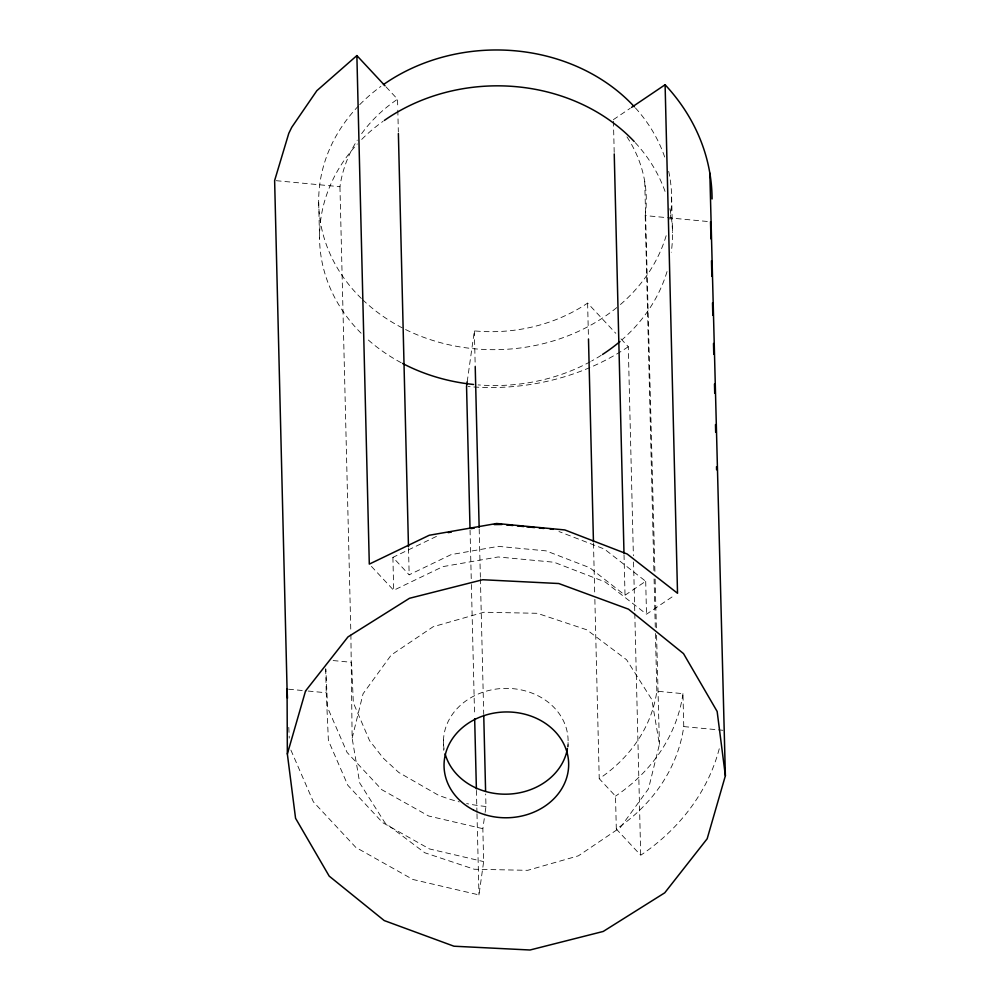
<?xml version="1.0" encoding="UTF-8"?>
<svg xmlns="http://www.w3.org/2000/svg" width="1000" height="1000" viewBox="0 0 1000 1000"><rect width="100%" height="100%" fill="white"/><g stroke="black" fill="none" stroke-linecap="round" stroke-linejoin="round"><path stroke-width="0.75" stroke-dasharray="5 3.75" d="M467.188 381.85L474.35 330.887A153.725 130.512 -1.4 0 0 587.612 303.1L615.775 333.3M290.9 750.1L313.387 801.875L355.838 847.412L412.9 879.475L478.975 894.912L483.65 861.6L482.85 828.675L484.938 813.875M485.138 812.4L485.975 806.475L485.662 794M352.137 738.2L363.062 693.763L391.213 655.037L433.162 626.737L483.888 612.238L537.25 613.3L586.812 629.812L626.6 659.762L651.812 699.538L659.425 744.362L648.487 788.8L620.35 827.513L578.387 855.825L527.675 870.325L474.312 869.25L424.75 852.75L384.963 822.8L359.738 783.012L352.137 738.2L350.887 634.237M613.4 119.637L630.2 108.3M436.45 536.4L392.9 557.362L409.162 574.812L451.15 554.6L498.338 546.362L546.087 550.875L589.738 567.712L625.025 595.225L645.7 581.275L604.388 549.05L558.938 531.525M371.425 566.388L393.7 590.288L442.875 566.625L498.137 556.962L554.062 562.25L605.188 581.975L646.513 614.2L674.938 595.013M276.188 180.688L339.95 186.713A153.725 130.512 -1.4 0 1 357.275 140.15M626.962 136.862A153.725 130.512 -1.4 0 1 645.212 215.6L708.975 221.625M333.125 660.562L351.575 662.312L353.325 702.75L369.588 740.688L383.387 758.275L398.8 772.475L438.15 795.062A153.725 130.512 -1.4 0 0 459.325 801.888M616.312 829.062L615.513 796.137L599.237 778.688A153.725 130.512 -1.4 0 0 656.838 691.188L682.962 693.662L683.763 726.587A180.05 152.85 -1.4 0 1 616.312 829.062L640.713 855.238A219.513 186.363 -1.4 0 0 720.113 745.312M288.562 689.2L306.65 690.913M308.163 691.05L326.25 692.763L328.4 740.537L347.837 785.3L382.663 822.65L429.462 848.938L483.65 861.6M683.763 726.587L716.925 729.725M718.438 729.862L722.95 730.288M482.85 828.675L428.663 816.012L381.863 789.725L347.038 752.375L327.6 707.613L325.863 669.087M386.075 86.912L397.537 99.213L397.775 108.575M620.988 338.888L628.288 346.725L633.387 555.737M288.788 727.375L289.262 738.112M644.725 181.525L654.95 572.863M655.113 579.1L656.413 628.987M656.575 635.225L659.425 744.362M671.625 196.825L672.5 232.688M645.212 215.6L653.938 572.675M654.087 578.913L655.275 627.25M655.425 633.488L656.838 691.188M645.7 581.275L646.513 614.2M633.55 561.987L634.763 611.9M634.8 613.462L640.713 855.238M613.438 121.2L614.2 152.387M624.025 554.688L625.025 595.225M587.612 303.1L588.45 337.4M593.488 543.237L594.7 593.125M594.862 599.362L599.237 778.688M568.062 742.525L568.175 746.95M474.35 330.887L475.225 366.75M479.188 528.913L480.375 577.25M480.412 578.812L483.725 714.475M470.05 529.9L471.35 582.938M471.388 584.5L474.588 715.525M476.425 790.4L476.95 812.237M476.987 813.8L478.975 894.912M443.488 740.037L443.75 750.35M397.812 110.138L398.338 131.962M408.525 548.3L409.162 574.812M392.9 557.362L393.7 590.288M339.95 186.713L350.85 632.688M318.688 202.838L319.562 238.7M325.662 668.812L326.25 692.763M628.288 346.725A219.513 186.363 -1.4 0 1 468.075 386.538M444.1 749.237A62.325 52.912 -1.4 0 1 505.012 688.375A62.325 52.912 -1.4 0 1 567.663 747.1M682.962 693.662A180.05 152.85 -1.4 0 1 615.513 796.137M485.975 806.475A153.725 130.512 -1.4 0 1 466.625 803.562M361.662 133.65A153.725 130.512 -1.4 0 1 397.55 99.213M669.862 208.663A176.5 149.838 -1.4 0 1 671.263 252.262M667.038 271.562A176.5 149.838 -1.4 0 1 622.312 339.513M601.188 355.325A176.5 149.838 -1.4 0 1 591.675 360.975M590.288 361.737A176.5 149.838 -1.4 0 1 478.175 384.9M401.188 362.713A176.5 149.838 -1.4 0 1 366.8 338.638M361.125 333.225A176.5 149.838 -1.4 0 1 357.35 143.95M361.712 139.412A176.5 149.838 -1.4 0 1 383.05 121.337M635.275 142.662A176.5 149.838 -1.4 0 1 665.938 194.013M668.675 171.312A176.5 149.838 -1.4 0 1 669.925 219.412M666.162 235.7A176.5 149.838 -1.4 0 1 617.962 306.613M616.775 307.587A176.5 149.838 -1.4 0 1 362.488 299.55M361.362 298.463A176.5 149.838 -1.4 0 1 358.625 105.8M359.725 104.663A176.5 149.838 -1.4 0 1 380.9 86.388M635.45 107.963A176.5 149.838 -1.4 0 1 665.062 158.15"/><path stroke-width="1.5" d="M467.188 381.85L466.55 386.4L470.012 528.35M287.35 753.975L305.538 690.987L347.962 636.925L409.487 598.288L482.7 579.738L558.763 583.525L628.5 609.175L683.512 653.612L717.15 711.462L725.375 775.763L707.175 838.75L664.75 892.812L603.225 931.45L530.025 950L453.963 946.213L384.212 920.562L329.2 876.125L295.562 818.275L287.35 753.975L287.062 689.05L274.625 180.538L288.8 133.3L291.762 127.275L316.85 90.688L356.875 55.587L385.025 85.8M631.5 107.425L665.1 84.75A219.513 186.363 -1.4 0 1 712.075 198.95M448.212 532.625L451.287 532.087M471.238 528.6L474.3 528.062M494.263 524.575L501.987 524.487M506.65 524.925L512.863 525.513M517.525 525.95L523.737 526.538M526.85 526.838L534.612 527.562M539.275 528.013L543.938 528.45M550.15 529.038L553.25 529.338M287.062 689.05L287.475 698.25M709.837 173.125L725.375 775.763M710.525 221.775L710.95 238.938M711.488 260.775L711.862 276.375M712.513 302.887L712.812 315.363M713.5 343.45L713.775 354.363M714.488 384L714.725 393.363M715.487 424.562L715.675 432.362M716.513 466.675L716.587 469.787M665.1 84.75L677.525 593.263L627.15 553.987L564.812 529.938L496.625 523.488L429.25 535.262L369.3 564.113L356.875 55.587M614.237 153.938L623.987 553.125M588.488 338.963L593.45 541.675M475.225 366.75L479.15 527.362M483.762 716.038L485.588 790.888M474.663 718.65L476.388 788.838M398.387 133.525L408.475 546.737M567.425 748.637A62.325 52.912 -1.4 0 1 508.375 794.125A62.325 52.912 -1.4 0 1 445.112 753.8M620 341.5A176.5 149.838 -1.4 0 1 602.513 354.462M473.562 384.475A176.5 149.838 -1.4 0 1 402.575 363.45M384.325 120.438A176.5 149.838 -1.4 0 1 634.212 141.525M383.45 84.575A176.5 149.838 -1.4 0 1 634.4 106.812M473.512 810.062A62.325 52.912 -1.4 0 0 568.638 766.112A62.325 52.912 -1.4 0 0 476.925 718.425A62.325 52.912 -1.4 0 0 473.512 810.062"/></g></svg>
